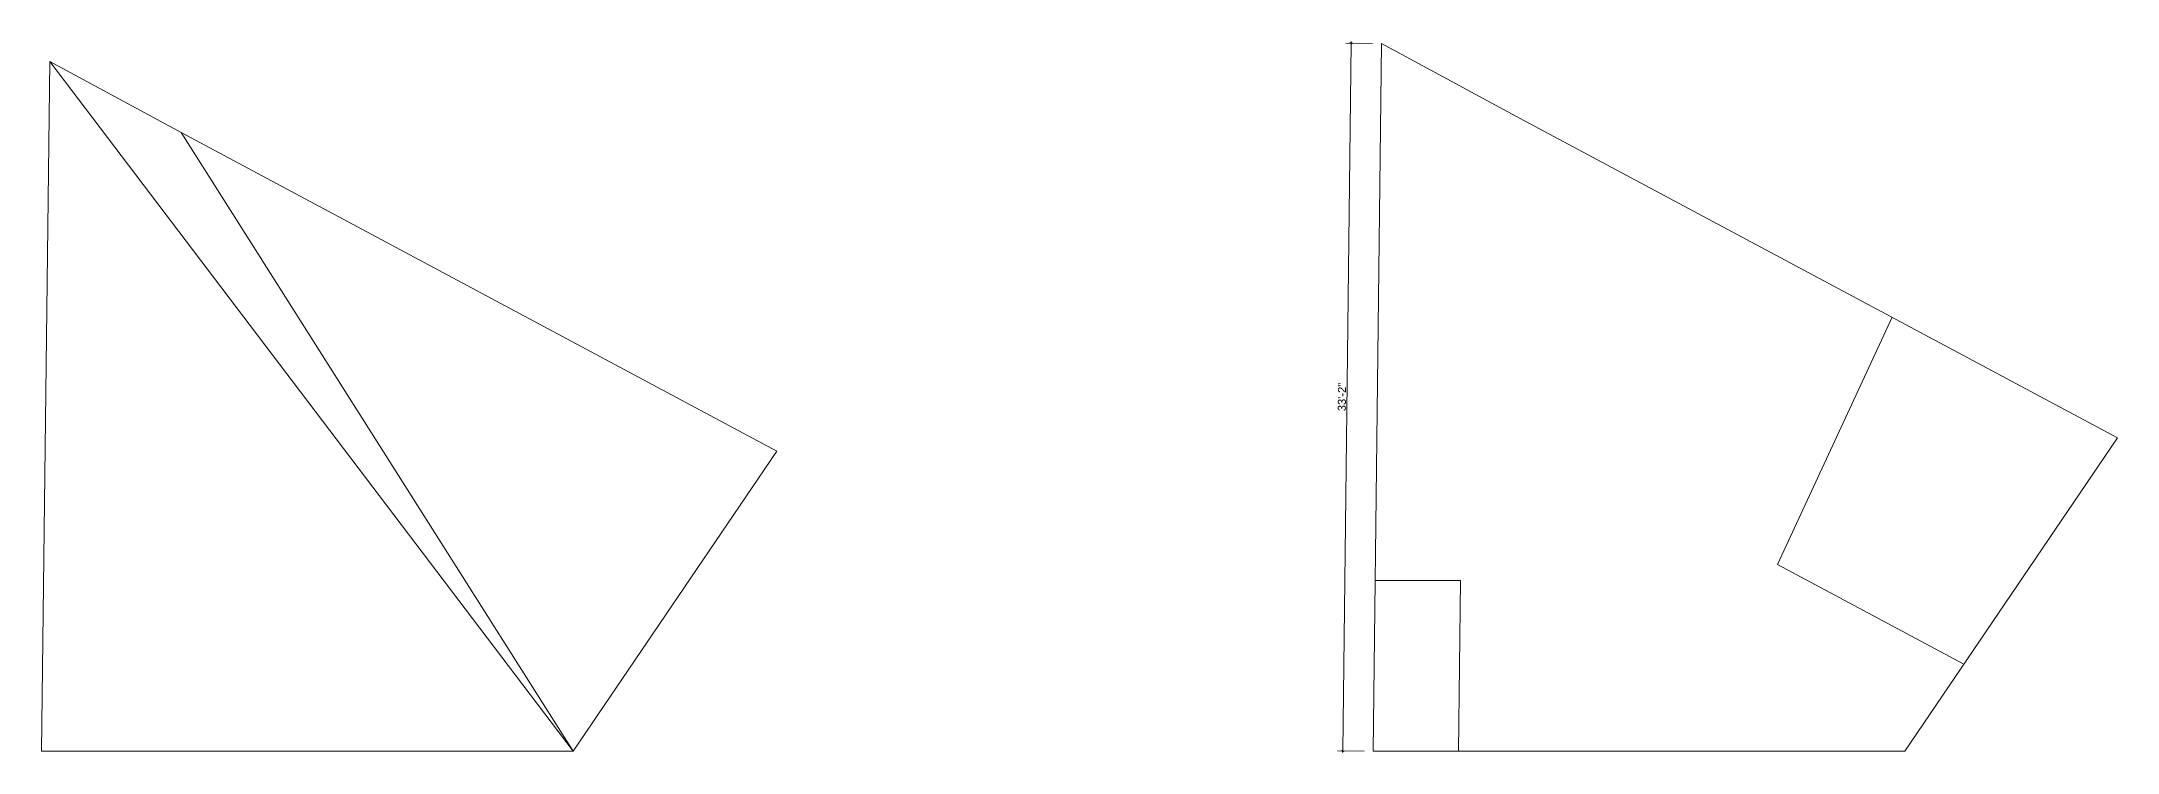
# Model space of a CAD drawing. Header units: inches. Extents: x 6873 to 34015, y -4010 to 8204.
# Drawn here: x 20715 to 21883, y -691 to -291 of the extents above; entities that cross this region are included whole.
import ezdxf

# ---------------------------------------------------------------- set-up
doc = ezdxf.new("R2010")
doc.units = ezdxf.units.IN
doc.header["$LTSCALE"] = 5
doc.header["$MEASUREMENT"] = 0
doc.layers.add('A-WALL', color=7, linetype='Continuous', lineweight=9)
doc.layers.add('dim line', color=7, linetype='Continuous', lineweight=15, true_color=0xfab2b2)
doc.styles.get("Standard").update_dxf_attribs({"font": 'arial.ttf'})
doc.dimstyles.new('Standard$0', dxfattribs={"dimtxt": 6, "dimasz": 4, "dimexe": 3, "dimexo": 6, "dimgap": 3, "dimtad": 1, "dimdec": 1, "dimzin": 0, "dimdsep": 46, "dimlunit": 4, "dimtxsty": 'Standard', "dimcen": 0.09, "dimclrd": 6, "dimclre": 6, "dimclrt": 7, "dimadec": 0, "dimazin": 0, "dimtfac": 1, "dimtdec": 1, "dimtix": 1, "dimtofl": 0, "dimtmove": 1, "dimatfit": 3, "dimfxl": 1, "dimtolj": 1, "dimtzin": 0, "dimlwd": 18, "dimlwe": 18, "dimarcsym": 0})

# ---------------------------------------------------------------- blocks, each defined once
blk = doc.blocks.new('oblique')
at = {"color": 0, "lineweight": -2}
blk.add_line((0.25, 0.25), (-0.25, -0.25), dxfattribs=at)
at = {"layer": 'dim line', "lineweight": 9}
for p, q in [((-0.4375, 0), (0.4375, 0)), ((0, 0.4375), (0, -0.4375))]:
    blk.add_line(p, q, dxfattribs=at)
blk = doc.blocks.new('*D355')
at = {"layer": 'A-WALL', "color": 33, "lineweight": 0, "ltscale": 5, "transparency": 16777216}
blk.add_line((21447, -689.8), (21451.8, -291.6), dxfattribs=at)
at = {"layer": 'A-WALL', "color": 47, "lineweight": 0, "ltscale": 5, "transparency": 16777216}
for p, q in [((21463.8, -291.8), (21448.8, -291.6)), ((21459.1, -689.9), (21444, -689.7))]:
    blk.add_line(p, q, dxfattribs=at)
at = {"layer": 'Defpoints', "color": 0, "ltscale": 5, "transparency": 16777216}
for p in [(21451.8, -291.6), (21468.8, -291.8), (21464.1, -690)]:
    blk.add_point(p, dxfattribs=at)
at = {"layer": 'A-WALL', "color": 33, "lineweight": 0, "ltscale": 5, "transparency": 16777216, "xscale": 2, "yscale": 2, "zscale": 2}
for p, rotation in [((21451.8, -291.6), 89.31448092113432), ((21447, -689.8), 269.3144809211343)]:
    blk.add_blockref('oblique', p, dxfattribs=dict(at, rotation=rotation))
at = {"layer": 'A-WALL', "color": 7, "ltscale": 5, "transparency": 16777216, "insert": (21446.6, -490.7), "char_height": 4.5, "attachment_point": 5, "rotation": 89.3145}
blk.add_mtext('\\A1;33\'-2"', dxfattribs=at)
blk = doc.blocks.new('_OBLIQUE')
at = {"color": 0, "linetype": 'ByBlock'}
blk.add_line((-0.5, -0.5), (0.5, 0.5), dxfattribs=at)

msp = doc.modelspace()

# ---------------------------------------------------------------- linework, layer by layer
at = {"layer": 'A-WALL', "ltscale": 5}
for p, q in [((21464.08, -689.97), (21468.85, -291.84)), ((21468.85, -291.84), (21546.9, -333.98)), ((20715.19, -689.97), (20719.83, -302)), ((20719.83, -302), (21014.19, -689.97)), ((20719.83, -302), (20793.75, -341.91)), ((21882.77, -513.71), (21546.9, -333.98)), ((20793.75, -341.91), (21014.19, -689.97)), ((21128.79, -521.2), (20793.75, -341.91)), ((21755.98, -445.87), (21691.61, -584.95)), ((21763.08, -689.97), (21882.77, -513.71)), ((21014.19, -689.97), (21128.79, -521.2)), ((21465.23, -593.97), (21513.24, -593.97)), ((21512.09, -689.97), (21513.24, -593.97)), ((21796.34, -640.99), (21691.61, -584.95)), ((20715.19, -689.97), (21014.19, -689.97)), ((21464.08, -689.97), (21763.08, -689.97))]:
    msp.add_line(p, q, dxfattribs=at)

# ---------------------------------------------------------------- dimensions: what is measured, and where the dimension line sits
dim = msp.add_aligned_dim(p1=(21464.08, -689.97), p2=(21468.85, -291.84), distance=17.06, dimstyle='Standard$0', override={"dimtxt": 4.5, "dimasz": 2, "dimexo": 5, "dimgap": 0.5, "dimzin": 12, "dimpost": '\\X', "dimblk": 'oblique', "dimcen": 3, "dimclrd": 33, "dimclre": 47, "dimtfac": 0.5, "dimfxl": 3, "dimlwd": 0, "dimlwe": 0}, dxfattribs=at)
dim.commit()
dim.dimension.update_dxf_attribs({"geometry": '*D355', "text_midpoint": (21446.61, -490.67)})

doc.saveas('drawing.dxf')
